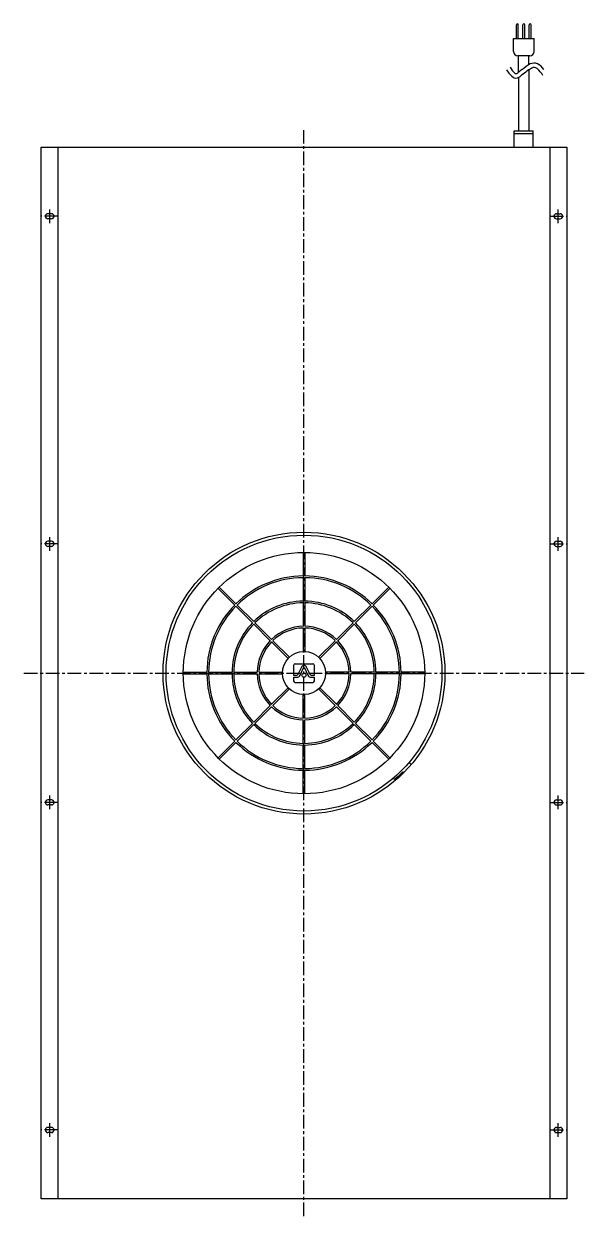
# Model space of a CAD drawing. Extents: x -18 to 632, y -10 to 3673.
# Drawn here: x -18 to 632, y 2290 to 3673 of the extents above; entities that cross this region are included whole.
import ezdxf

# ---------------------------------------------------------------- set-up
doc = ezdxf.new("R2010")
doc.units = 0
doc.header["$LTSCALE"] = 0.5
doc.linetypes.add('CENTER', pattern=[50.8, 31.75, -6.35, 6.35, -6.35])
for name, color, linetype in [('MSM_CENTER', 1, 'CENTER'), ('MSM_CONTINUOUS', 7, 'CONTINUOUS'), ('MSM_NARROW', 5, 'CONTINUOUS')]:
    doc.layers.add(name, color=color, linetype=linetype)

msp = doc.modelspace()

# ---------------------------------------------------------------- linework, layer by layer
at = {"layer": 'MSM_CENTER'}
for p, q in [((306.6, 2290), (306.6, 3550)), ((21.6, 3450), (1.6, 3450)), ((11.6, 3442), (11.6, 3458)), ((591.6, 3450), (611.6, 3450)), ((601.6, 3442), (601.6, 3458)), ((11.6, 3062), (11.6, 3078)), ((601.6, 3062), (601.6, 3078)), ((21.6, 3070), (1.6, 3070)), ((591.6, 3070), (611.6, 3070)), ((-18.4, 2920), (631.6, 2920)), ((21.6, 2770), (1.6, 2770)), ((11.6, 2762), (11.6, 2778)), ((591.6, 2770), (611.6, 2770)), ((601.6, 2762), (601.6, 2778)), ((11.6, 2382), (11.6, 2398)), ((601.6, 2382), (601.6, 2398)), ((21.6, 2390), (1.6, 2390)), ((591.6, 2390), (611.6, 2390))]:
    msp.add_line(p, q, dxfattribs=at)
at = {"layer": 'MSM_CONTINUOUS'}
for p, q in [((553.2, 3656.2), (553.2, 3672.2)), ((555.2, 3656.2), (555.2, 3672.2)), ((560.6, 3656.2), (560.6, 3672.2)), ((562.6, 3656.2), (562.6, 3672.2)), ((568, 3656.2), (568, 3672.2)), ((570, 3656.2), (570, 3672.2)), ((549.6, 3641.2), (549.6, 3656.2)), ((549.6, 3656.2), (573.6, 3656.2)), ((573.6, 3641.2), (573.6, 3656.2)), ((568.6, 3636.2), (554.6, 3636.2)), ((555.6, 3617), (555.6, 3636.2)), ((567.6, 3625.8), (567.6, 3636.2)), ((555.6, 3611), (555.6, 3549.1)), ((567.6, 3619.8), (567.6, 3549.1)), ((550.6, 3530), (550.6, 3549.1)), ((550.6, 3549.1), (572.6, 3549.1)), ((550.6, 3546.1), (572.6, 3546.1)), ((572.6, 3530), (572.6, 3549.1)), ((1.6, 3530), (611.6, 3530)), ((1.6, 2310), (1.6, 3530)), ((21.6, 2310), (21.6, 3530)), ((591.6, 3530), (591.6, 2310)), ((611.6, 3530), (611.6, 2310)), ((13.6, 3453), (9.6, 3453)), ((13.6, 3447), (9.6, 3447)), ((599.6, 3453), (603.6, 3453)), ((599.6, 3447), (603.6, 3447)), ((13.6, 3073), (9.6, 3073)), ((599.6, 3073), (603.6, 3073)), ((13.6, 3067), (9.6, 3067)), ((305.6, 3060), (305.6, 3032.7)), ((307.6, 3060), (307.6, 3032.7)), ((599.6, 3067), (603.6, 3067)), ((305.6, 3030.7), (305.6, 3003.5)), ((307.6, 3030.7), (307.6, 3003.5)), ((206.9, 3018.3), (226.2, 2999)), ((208.3, 3019.7), (227.6, 3000.4)), ((404.9, 3019.7), (385.6, 3000.4)), ((406.3, 3018.3), (387, 2999)), ((227.6, 2997.6), (246.9, 2978.3)), ((229, 2999), (248.3, 2979.7)), ((305.6, 3001.5), (305.6, 2974.2)), ((307.6, 3001.5), (307.6, 2974.2)), ((384.2, 2999), (364.9, 2979.7)), ((385.6, 2997.6), (366.3, 2978.3)), ((248.3, 2976.9), (267.5, 2957.6)), ((249.7, 2978.3), (269, 2959.1)), ((363.5, 2978.3), (344.2, 2959.1)), ((364.9, 2976.9), (345.7, 2957.6)), ((305.6, 2972.2), (305.6, 2945)), ((307.6, 2972.2), (307.6, 2945)), ((269, 2956.2), (288.2, 2937)), ((270.4, 2957.6), (289.6, 2938.4)), ((342.8, 2957.6), (323.6, 2938.4)), ((344.2, 2956.2), (325, 2937)), ((166.6, 2921), (193.9, 2921)), ((166.6, 2919), (193.9, 2919)), ((195.9, 2921), (223.1, 2921)), ((195.9, 2919), (223.1, 2919)), ((225.1, 2921), (252.4, 2921)), ((225.1, 2919), (252.4, 2919)), ((254.4, 2921), (281.6, 2921)), ((254.4, 2919), (281.6, 2919)), ((294.6, 2929), (294.6, 2917.6)), ((296.4, 2930.8), (316.8, 2930.8)), ((299.8, 2918.6), (303.9, 2927.3)), ((302, 2917.6), (306.1, 2926.3)), ((307.1, 2926.3), (311.2, 2917.6)), ((309.3, 2927.3), (313.4, 2918.6)), ((318.6, 2917.6), (318.6, 2929)), ((358.8, 2921), (331.6, 2921)), ((358.8, 2919), (331.6, 2919)), ((388.1, 2921), (360.8, 2921)), ((388.1, 2919), (360.8, 2919)), ((417.3, 2921), (390.1, 2921)), ((417.3, 2919), (390.1, 2919)), ((446.6, 2921), (419.3, 2921)), ((446.6, 2919), (419.3, 2919)), ((294.6, 2917.6), (298.2, 2917.6)), ((294.6, 2915.2), (298.2, 2915.2)), ((294.6, 2915.2), (294.6, 2911)), ((296.4, 2909.2), (316.8, 2909.2)), ((315, 2917.6), (318.6, 2917.6)), ((315, 2915.2), (318.6, 2915.2)), ((318.6, 2911), (318.6, 2915.2)), ((269, 2883.8), (288.2, 2903)), ((270.4, 2882.4), (289.6, 2901.6)), ((305.6, 2867.8), (305.6, 2895)), ((307.6, 2867.8), (307.6, 2895)), ((342.8, 2882.4), (323.6, 2901.6)), ((344.2, 2883.8), (325, 2903)), ((248.3, 2863.1), (267.5, 2882.4)), ((249.7, 2861.7), (269, 2880.9)), ((363.5, 2861.7), (344.2, 2880.9)), ((364.9, 2863.1), (345.7, 2882.4)), ((305.6, 2838.5), (305.6, 2865.8)), ((307.6, 2838.5), (307.6, 2865.8)), ((227.6, 2842.4), (246.9, 2861.7)), ((229, 2841), (248.3, 2860.3)), ((384.2, 2841), (364.9, 2860.3)), ((385.6, 2842.4), (366.3, 2861.7)), ((206.9, 2821.7), (226.2, 2841)), ((208.3, 2820.3), (227.6, 2839.6)), ((305.6, 2809.3), (305.6, 2836.5)), ((307.6, 2809.3), (307.6, 2836.5)), ((404.9, 2820.3), (385.6, 2839.6)), ((406.3, 2821.7), (387, 2841)), ((431.1, 2813.9), (428.6, 2816.4)), ((305.6, 2780), (305.6, 2807.3)), ((307.6, 2780), (307.6, 2807.3)), ((411.6, 2796.6), (410.2, 2798)), ((422.2, 2804.4), (421.2, 2805.4)), ((13.6, 2773), (9.6, 2773)), ((13.6, 2767), (9.6, 2767)), ((599.6, 2773), (603.6, 2773)), ((599.6, 2767), (603.6, 2767)), ((13.6, 2393), (9.6, 2393)), ((599.6, 2393), (603.6, 2393)), ((13.6, 2387), (9.6, 2387)), ((599.6, 2387), (603.6, 2387)), ((611.6, 2310), (1.6, 2310))]:
    msp.add_line(p, q, dxfattribs=at)
for centre, radius in [((306.6, 2920), 163.5), ((306.6, 2920), 160), ((306.6, 2920), 140), ((306.6, 2920), 25), ((306.6, 2917.6), 2.4)]:
    msp.add_circle(centre, radius, dxfattribs=at)
for centre, radius, start, end in [((554.2, 3672.2), 1, 0, 180), ((561.6, 3672.2), 1, 0, 180), ((569, 3672.2), 1, 0, 180), ((554.6, 3641.2), 5, 180, 270), ((568.6, 3641.2), 5, 270, 0), ((9.6, 3450), 3, 90, 270), ((13.6, 3450), 3, 270, 90), ((599.6, 3450), 3, 90, 270), ((603.6, 3450), 3, 270, 90), ((9.6, 3070), 3, 90, 270), ((13.6, 3070), 3, 270, 90), ((599.6, 3070), 3, 90, 270), ((603.6, 3070), 3, 270, 90), ((306.6, 2920), 112.7, 90.5082, 134.4918), ((306.6, 2920), 110.7, 90.5174, 134.4826), ((306.6, 2920), 112.7, 45.5082, 89.4918), ((306.6, 2920), 110.7, 45.5174, 89.4826), ((306.6, 2920), 83.5, 90.6862, 134.3138), ((306.6, 2920), 83.5, 45.6862, 89.3138), ((306.6, 2920), 112.7, 135.5082, 179.4918), ((306.6, 2920), 110.7, 135.5174, 179.4826), ((306.6, 2920), 81.5, 90.703, 134.2969), ((306.6, 2920), 81.5, 45.703, 89.297), ((306.6, 2920), 110.7, 0.5174, 44.4826), ((306.6, 2920), 112.7, 0.5082, 44.4918), ((306.6, 2920), 83.5, 135.6862, 179.3138), ((306.6, 2920), 81.5, 135.703, 179.297), ((306.6, 2920), 54.3, 91.0562, 133.9437), ((306.6, 2920), 54.3, 46.0563, 88.9438), ((306.6, 2920), 81.5, 0.703, 44.2969), ((306.6, 2920), 83.5, 0.6862, 44.3138), ((306.6, 2920), 52.3, 91.0967, 133.9034), ((306.6, 2920), 52.3, 46.0967, 88.9033), ((306.6, 2920), 54.3, 136.0562, 178.9438), ((306.6, 2920), 52.3, 136.0967, 178.9033), ((306.6, 2920), 52.3, 1.0967, 43.9033), ((306.6, 2920), 54.3, 1.0562, 43.9438), ((306.6, 2920), 112.7, 180.5082, 224.4918), ((306.6, 2920), 110.7, 180.5174, 224.4826), ((306.6, 2920), 83.5, 180.6862, 224.3138), ((306.6, 2920), 81.5, 180.703, 224.2969), ((306.6, 2920), 54.3, 181.0562, 223.9438), ((306.6, 2920), 52.3, 181.0967, 223.9033), ((296.4, 2929), 1.8, 90, 180), ((298.2, 2919.4), 1.8, 270, 334.8577), ((306.6, 2926), 3, 25.1424, 154.8577), ((306.6, 2926), 0.6, 25.1428, 154.8578), ((315, 2919.4), 1.8, 205.1423, 270), ((316.8, 2929), 1.8, 0, 90), ((306.6, 2920), 52.3, 316.0967, 358.9033), ((306.6, 2920), 54.3, 316.0562, 358.9438), ((306.6, 2920), 81.5, 315.703, 359.297), ((306.6, 2920), 83.5, 315.6862, 359.3138), ((306.6, 2920), 110.7, 315.5174, 359.4826), ((306.6, 2920), 112.7, 315.5082, 359.4918), ((296.4, 2911), 1.8, 180, 270), ((298.2, 2919.4), 4.2, 270, 334.6233), ((315, 2919.4), 4.2, 205.1424, 270), ((316.8, 2911), 1.8, 270, 0), ((306.6, 2920), 54.3, 226.0563, 268.9438), ((306.6, 2920), 52.3, 226.0967, 268.9033), ((306.6, 2920), 52.3, 271.0967, 313.9033), ((306.6, 2920), 54.3, 271.0562, 313.9437), ((306.6, 2920), 83.5, 225.6862, 269.3138), ((306.6, 2920), 81.5, 225.703, 269.2969), ((306.6, 2920), 81.5, 270.703, 314.2969), ((306.6, 2920), 83.5, 270.6862, 314.3138), ((306.6, 2920), 112.7, 225.5082, 269.4918), ((306.6, 2920), 110.7, 225.5173, 269.4826), ((306.6, 2920), 110.7, 270.5173, 314.4826), ((306.6, 2920), 112.7, 270.5082, 314.4918), ((306.6, 2920), 162, 310.3979, 315), ((9.6, 2770), 3, 90, 270), ((13.6, 2770), 3, 270, 90), ((599.6, 2770), 3, 90, 270), ((603.6, 2770), 3, 270, 90), ((9.6, 2390), 3, 90, 270), ((13.6, 2390), 3, 270, 90), ((599.6, 2390), 3, 90, 270), ((603.6, 2390), 3, 270, 90)]:
    msp.add_arc(centre, radius, start, end, dxfattribs=at)
at = {"layer": 'MSM_NARROW'}
for centre, radius, start, end in [((621.7, 3542.7), 99.2, 122.1978, 128.5349), ((573.5, 3617.1), 10.6, 68.2565, 115.8677), ((569.2, 3609.8), 18.9, 33.7556, 64.5729), ((565.3, 3633.4), 27.3, 209.3651, 237.0123), ((567.9, 3635.4), 25.6, 209.3173, 230.5132), ((552.2, 3618.3), 8, 256.9869, 311.6267), ((552.5, 3618.9), 3.45, 254.7132, 318.9765), ((662.1, 3478.3), 175, 125.7476, 127.6953), ((629, 3527.5), 110.9, 121.6583, 130.1418), ((573.4, 3617.2), 5.39, 49.3681, 118.232), ((561.6, 3601.1), 25.3, 29.0962, 52.7165)]:
    msp.add_arc(centre, radius, start, end, dxfattribs=at)

doc.saveas('drawing.dxf')
